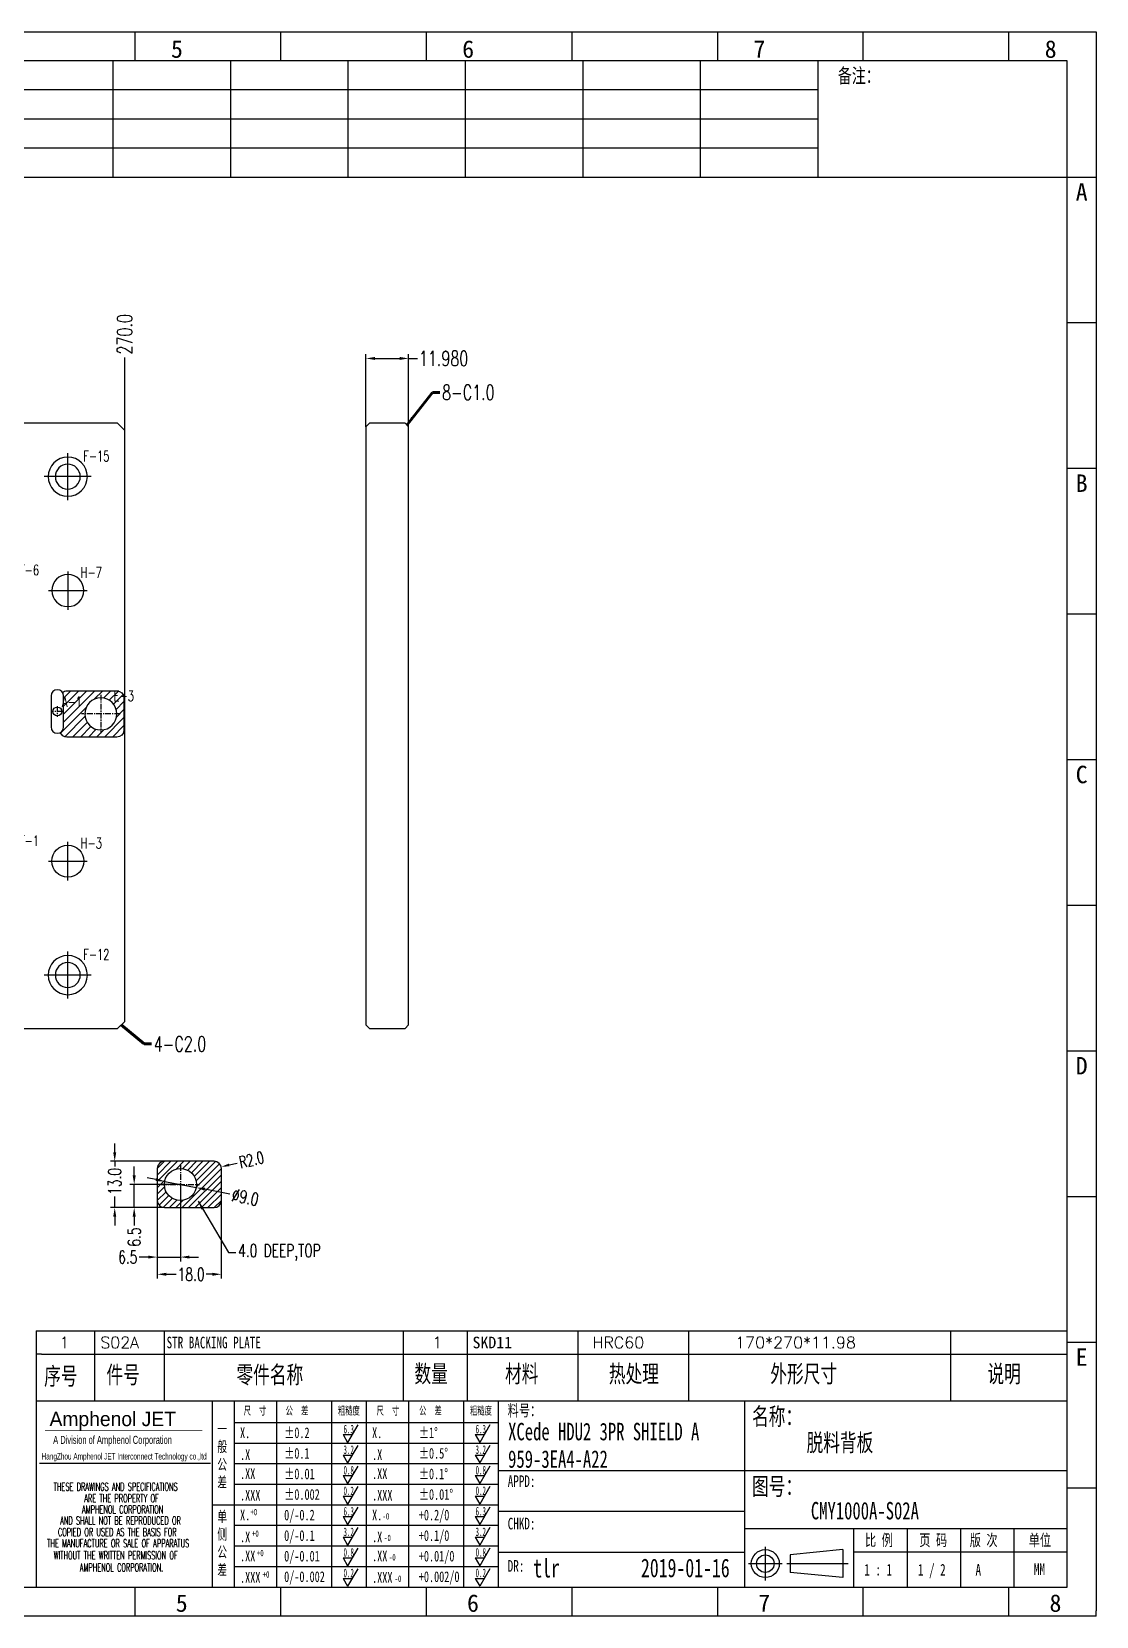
# Model space of a CAD drawing. Header units: millimetres. Extents: x -2852 to 5627, y -2271 to 1849.
# Drawn here: x 3206.9 to 3506, y 354.1 to 799.2 of the extents above; entities that cross this region are included whole.
import ezdxf
from ezdxf.enums import TextEntityAlignment as Align

# ---------------------------------------------------------------- set-up
doc = ezdxf.new("R2010")
doc.units = ezdxf.units.MM
doc.header["$PDSIZE"] = 3
doc.linetypes.add('CENTER', pattern=[50.8, 31.75, -6.35, 6.35, -6.35])
doc.linetypes.add('CENTER2', pattern=[1.125, 0.75, -0.125, 0.125, -0.125])
for name, color, linetype in [('1', 7, 'Continuous'), ('41', 1, 'Continuous'), ('51', 1, 'CENTER2'), ('S02', 17, 'Continuous')]:
    doc.layers.add(name, color=color, linetype=linetype)
doc.styles.add('CH', font='仿宋_GB2312_0.ttf')
doc.styles.add('jet01', font='simplex.shx', dxfattribs={"width": 0.7, "bigfont": 'hztxt.shx'})
doc.styles.add('jet02', font='simplex.shx', dxfattribs={"width": 0.7})
doc.styles.add('SIMPLEX', font='SIMPLEX')
doc.styles.get("Standard").update_dxf_attribs({"font": '仿宋_GB2312_0.ttf', "width": 0.7})
doc.styles.add('TEXTSTYLE_1', font='TRIUMB.TTF')
doc.styles.add('TEXTSTYLE_2', font='TRIUM.TTF')
doc.styles.add('tk', font='', dxfattribs={"width": 0.7})
doc.styles.add('tk 2', font='仿宋_GB2312_0.ttf', dxfattribs={"width": 0.65})
doc.styles.add('tk 4', font='simplex.shx', dxfattribs={"width": 0.65, "bigfont": 'bigfont.shx'})
doc.styles.get('tk').set_extended_font_data('NSimSun')
doc.dimstyles.new('jet02', dxfattribs={"dimtxt": 3.5, "dimasz": 2.1, "dimexe": 1, "dimexo": 0, "dimgap": 0.5, "dimtad": 0, "dimtoh": 1, "dimdec": 3, "dimzin": 9, "dimdsep": 46, "dimtxsty": 'jet02', "dimcen": 0, "dimclrt": 256, "dimazin": 2, "dimtfac": 1, "dimtdec": 3, "dimtofl": 0, "dimtmove": 0, "dimatfit": 1, "dimfxl": 0, "dimarcsym": 0})

# ---------------------------------------------------------------- blocks, each defined once
blk = doc.blocks.new('A3-N')
at = {"layer": '1', "color": 1}
for p, q in [((0, 296.73), (420, 296.73)), ((240, 291.27), (240, 296.73)), ((267.27, 291.27), (267.27, 296.73)), ((294.55, 291.27), (294.55, 296.73)), ((321.82, 291.27), (321.82, 296.73)), ((349.09, 291.27), (349.09, 296.73)), ((376.36, 291.27), (376.36, 296.73)), ((403.64, 291.27), (403.64, 296.73)), ((420, 296.73), (420, 1)), ((420, 269.45), (414.55, 269.45)), ((420, 242.18), (414.55, 242.18)), ((420, 214.91), (414.55, 214.91)), ((420, 187.64), (414.55, 187.64)), ((420, 160.36), (414.55, 160.36)), ((420, 133.09), (414.55, 133.09)), ((420, 105.82), (414.55, 105.82)), ((420, 78.55), (414.55, 78.55)), ((420, 51.27), (414.55, 51.27)), ((222.45, 49.09), (221.45, 49.09)), ((221.45, 49.09), (221.45, 40.36)), ((222.45, 49.09), (414.55, 49.09)), ((232.36, 49.09), (232.36, 40.36)), ((245.45, 49.09), (245.45, 40.36)), ((290.18, 49.09), (290.18, 40.36)), ((302.18, 49.09), (302.18, 40.36)), ((322.91, 49.09), (322.91, 40.36)), ((343.64, 49.09), (343.64, 40.36)), ((392.73, 40.36), (392.73, 49.09)), ((258.55, 40.36), (258.55, 5.44)), ((266.45, 40.36), (266.45, 5.44)), ((276.78, 40.36), (276.78, 5.45)), ((291.18, 40.36), (291.18, 5.45)), ((301.51, 40.37), (301.51, 5.46)), ((308.01, 40.36), (308.01, 5.45)), ((354.09, 40.36), (354.09, 5.45)), ((308.01, 32.39), (258.55, 32.39)), ((308.01, 28.54), (258.55, 28.54)), ((414.55, 27.27), (308.01, 27.27)), ((308.01, 24.69), (258.55, 24.69)), ((420, 24), (414.55, 24)), ((354.09, 19.63), (308.01, 19.63)), ((308.01, 16.99), (258.55, 16.99)), ((414.55, 16.36), (354.09, 16.36)), ((374.55, 16.36), (374.55, 5.45)), ((384.55, 16.36), (384.55, 5.45)), ((394.55, 16.36), (394.55, 5.45)), ((404.55, 16.36), (404.55, 5.45)), ((308.01, 13.14), (258.55, 13.14)), ((308.01, 11.99), (354.09, 11.99)), ((372.51, 12.49), (362.69, 11.5)), ((372.51, 12.49), (372.51, 7.25)), ((414.55, 12), (374.55, 12)), ((308.01, 9.29), (258.55, 9.29)), ((362.69, 11.5), (362.69, 8.23)), ((372.51, 7.25), (362.69, 8.23)), ((240, 0), (240, 5.45)), ((267.27, 0), (267.27, 5.45)), ((294.55, 0), (294.55, 5.45)), ((321.82, 0), (321.82, 5.45)), ((349.09, 0), (349.09, 5.45)), ((376.36, 0), (376.36, 5.45)), ((403.64, 0), (403.64, 5.45)), ((420, 0), (1, 0)), ((420, 0), (420, 1))]:
    blk.add_line(p, q, dxfattribs=at)
at = {"layer": '1'}
for p, q in [((414.55, 278.18), (414.55, 284.73)), ((221.45, 40.36), (221.45, 5.45)), ((221.45, 40.36), (414.55, 40.36)), ((221.45, 40.36), (414.55, 40.36)), ((254.41, 40.36), (254.41, 5.45)), ((283.28, 40.36), (283.28, 5.45)), ((308.01, 36.24), (258.55, 36.24)), ((222.08, 28.67), (254.12, 28.67)), ((308.01, 20.84), (254.41, 20.84))]:
    blk.add_line(p, q, dxfattribs=at)
at = {"layer": '1', "color": 1, "ltscale": 0.05}
for p, q in [((281.68, 35.84), (279.79, 32.56)), ((306.41, 35.84), (304.52, 32.56)), ((278.93, 34.04), (279.79, 32.56)), ((278.93, 34.04), (280.65, 34.04)), ((303.66, 34.05), (304.52, 32.56)), ((303.66, 34.05), (305.38, 34.05)), ((278.93, 30.19), (279.79, 28.71)), ((278.93, 30.19), (280.65, 30.19)), ((281.68, 31.99), (279.79, 28.71)), ((303.66, 30.2), (305.38, 30.2)), ((303.66, 30.2), (304.52, 28.71)), ((306.41, 31.99), (304.52, 28.71)), ((281.68, 28.14), (279.79, 24.86)), ((306.41, 28.14), (304.52, 24.86)), ((278.93, 26.34), (279.79, 24.86)), ((278.93, 26.34), (280.65, 26.34)), ((281.68, 24.29), (279.79, 21.01)), ((303.66, 26.35), (304.52, 24.86)), ((303.66, 26.35), (305.38, 26.35)), ((306.41, 24.29), (304.52, 21.01)), ((278.93, 22.49), (280.65, 22.49)), ((278.93, 22.49), (279.79, 21.01)), ((303.66, 22.5), (305.38, 22.5)), ((303.66, 22.5), (304.52, 21.01)), ((278.93, 18.66), (279.79, 17.17)), ((278.93, 18.66), (280.65, 18.66)), ((281.68, 20.45), (279.79, 17.17)), ((303.66, 18.66), (304.52, 17.18)), ((303.66, 18.66), (305.38, 18.66)), ((306.41, 20.46), (304.52, 17.18)), ((281.68, 16.6), (279.79, 13.32)), ((306.41, 16.61), (304.52, 13.33)), ((278.93, 14.81), (280.65, 14.81)), ((278.93, 14.81), (279.79, 13.32)), ((281.68, 12.75), (279.79, 9.47)), ((303.66, 14.81), (305.38, 14.81)), ((303.66, 14.81), (304.52, 13.33)), ((306.41, 12.76), (304.52, 9.48)), ((278.93, 10.96), (279.79, 9.47)), ((278.93, 10.96), (280.65, 10.96)), ((303.66, 10.96), (304.52, 9.48)), ((303.66, 10.96), (305.38, 10.96)), ((306.41, 8.91), (304.52, 5.63)), ((278.93, 7.11), (279.79, 5.62)), ((278.93, 7.11), (280.65, 7.11)), ((281.68, 8.9), (279.79, 5.62)), ((303.66, 7.11), (305.38, 7.11)), ((303.66, 7.11), (304.52, 5.63))]:
    blk.add_line(p, q, dxfattribs=at)
at = {"layer": '1', "color": 1, "ltscale": 0.1}
for p, q in [((358.01, 13.02), (358.01, 6.71)), ((354.86, 9.87), (361.17, 9.87)), ((362.03, 9.87), (373.54, 9.87))]:
    blk.add_line(p, q, dxfattribs=at)
at = {"layer": '1'}
blk.add_lwpolyline([(221.45, 5.45), (414.55, 5.45), (414.55, 291.27), (5.45, 291.27), (5.45, 5.45), (414.55, 5.45)], dxfattribs=at)
at = {"layer": '1', "color": 7, "linetype": 'Continuous', "const_width": 0.123}
blk.add_lwpolyline([(223.11, 34.74), (252.6, 34.76)], dxfattribs=at)
at = {"layer": '1', "color": 1}
for radius in [2.62, 1.64]:
    blk.add_circle((358.01, 9.87), radius, dxfattribs=at)
at = {"layer": '41'}
for p, q in [((235.82, 291.27), (235.82, 269.45)), ((257.82, 291.27), (257.82, 269.45)), ((279.82, 291.27), (279.82, 269.45)), ((301.82, 291.27), (301.82, 269.45)), ((323.82, 291.27), (323.82, 269.45)), ((345.82, 291.27), (345.82, 269.45)), ((367.82, 291.27), (367.82, 269.45)), ((367.82, 285.82), (5.45, 285.82)), ((367.82, 280.36), (5.45, 280.36)), ((367.82, 274.91), (5.45, 274.91)), ((414.55, 269.45), (5.45, 269.45))]:
    blk.add_line(p, q, dxfattribs=at)
at = {"layer": '1', "color": 1}
for s, p in [('5', (247.82, 295.11)), ('6', (302.36, 295.11)), ('7', (356.91, 295.11)), ('8', (411.45, 295.11)), ('5', (248.72, 4.11)), ('6', (303.26, 4.11)), ('7', (357.81, 4.11)), ('8', (412.35, 4.11))]:
    blk.add_text(s, height=3.27, dxfattribs=at).set_placement(p, align=Align.TOP_CENTER)
at = {"layer": '1', "style": 'tk', "width": 0.7}
blk.add_text('备注：', height=2.727, dxfattribs=at).set_placement((375.51, 288.55), align=Align.MIDDLE)
at = {"layer": '1', "color": 1}
for s, p in [('A', (418.37, 268.36)), ('B', (418.37, 213.82)), ('C', (418.37, 159.27)), ('D', (418.37, 104.73)), ('E', (418.37, 50.18))]:
    blk.add_text(s, height=3.27, dxfattribs=at).set_placement(p, align=Align.TOP_RIGHT)
at = {"layer": '1', "color": 1, "style": 'tk 2', "width": 0.7}
for s, height, p in [('数量', 3.273, (292.3, 43.78)), ('材料', 3.273, (309.27, 43.78)), ('热处理', 3.273, (328.71, 43.78)), ('外形尺寸', 3.273, (358.94, 43.78)), ('说明', 3.273, (399.61, 43.78)), ('序号', 3.273, (222.96, 43.34)), ('件号', 3.273, (234.62, 43.61)), ('零件名称', 3.273, (258.97, 43.61)), ('料号：', 2.182, (309.77, 37.46)), ('名称：', 3.273, (355.52, 35.79)), ('图号：', 3.273, (355.52, 22.7)), ('比 例', 2.182, (376.69, 13.18)), ('页 码', 2.182, (386.85, 13.18)), ('版 次', 2.182, (396.31, 13.18)), ('单位', 2.182, (407.35, 13.18))]:
    blk.add_text(s, height=height, dxfattribs=at).set_placement(p)
at = {"layer": '1', "color": 7, "linetype": 'Continuous', "style": 'TEXTSTYLE_1'}
blk.add_text('Amphenol JET', height=2.7, dxfattribs=at).set_placement((223.96, 35.61))
at = {"layer": '1', "color": 1, "ltscale": 0.05, "style": 'tk 2', "width": 0.5}
for s, p in [('6.3', (279.01, 34.26)), ('6.3', (303.74, 34.27)), ('3.2', (279.01, 30.41)), ('3.2', (303.74, 30.42)), ('0.8', (279.01, 26.56)), ('0.8', (303.74, 26.57)), ('0.2', (279.01, 22.71)), ('0.2', (303.74, 22.72)), ('6.3', (279.01, 18.87)), ('6.3', (303.74, 18.88)), ('3.2', (279.01, 15.02)), ('3.2', (303.74, 15.03)), ('0.8', (279.01, 11.17)), ('0.8', (303.74, 11.18)), ('0.2', (279.01, 7.32)), ('0.2', (303.74, 7.33))]:
    blk.add_text(s, height=1.6, dxfattribs=at).set_placement(p)
at = {"layer": '1', "color": 7, "linetype": 'Continuous'}
for s, height, style, width, p in [('A Division of Amphenol Corporation', 1.5, 'TEXTSTYLE_2', 0.7, (224.64, 32.29)), ('HangZhou Amphenol JET Interconnect Technology co.,ltd ', 1.2, 'TEXTSTYLE_2', 0.6, (222.47, 29.36)), ('THESE DRAWINGS AND SPECIFICATIONS', 1.5, 'tk 4', 0.6, (224.73, 23.52)), ('ARE THE PROPERTY OF', 1.5, 'tk 4', 0.6, (230.45, 21.35)), ('AND SHALL NOT BE REPRODUCED OR', 1.5, 'tk 4', 0.6, (225.95, 17.17)), ('AMPHENOL CORPORATION', 1.5, 'tk 4', 0.6, (230.04, 19.27)), ('COPIED OR USED AS THE BASIS FOR', 1.5, 'tk 4', 0.6, (225.54, 15.02)), ('THE MANUFACTURE OR SALE OF APPARATUS', 1.5, 'tk 4', 0.6, (223.5, 12.92)), ('WITHOUT THE WRITTEN PERMISSION OF', 1.5, 'tk 4', 0.6, (224.73, 10.67)), ('AMPHENOL CORPORATION.', 1.5, 'tk 4', 0.6, (229.63, 8.4))]:
    blk.add_text(s, height=height, dxfattribs=dict(at, style=style, width=width)).set_placement(p)
at = {"layer": '1', "color": 1, "style": 'tk 2', "width": 0.7}
for s, p in [('X.', (259.64, 34.37)), ('%%P0.2', (267.9, 34.37)), ('X.', (284.37, 34.37)), ('%%P1%%D', (293.12, 34.37)), ('.X', (259.64, 30.28)), ('%%P0.1', (267.9, 30.52)), ('.X', (284.37, 30.28)), ('%%P0.5%%D', (293.12, 30.52)), ('.XX', (259.64, 26.71)), ('%%P0.01', (267.9, 26.67)), ('.XX', (284.37, 26.71)), ('%%P0.1%%D', (293.12, 26.67)), ('%%P0.002', (267.9, 22.82)), ('%%P0.01%%D', (293.12, 22.82)), ('.XXX', (259.64, 22.68)), ('.XXX', (284.37, 22.68)), ('X.', (259.64, 18.97)), ('0/-0.2', (267.9, 18.97)), ('X.', (284.37, 18.97)), ('+0.2/0', (293.12, 18.97)), ('.X', (259.64, 14.88)), ('0/-0.1', (267.9, 15.12)), ('.X', (284.37, 14.88)), ('+0.1/0', (293.12, 15.12)), ('.XX', (259.64, 11.31)), ('0/-0.01', (267.9, 11.27)), ('.XX', (284.37, 11.31)), ('+0.01/0', (293.12, 11.27)), ('.XXX', (259.64, 7.28)), ('0/-0.002', (267.9, 7.42)), ('.XXX', (284.37, 7.28)), ('+0.002/0', (293.12, 7.42))]:
    blk.add_text(s, height=2, dxfattribs=at).set_placement(p, align=Align.MIDDLE_LEFT)
at = {"layer": '1', "style": 'tk 2', "width": 0.7}
for s, p in [('APPD:', (309.77, 24.21)), ('CHKD:', (309.77, 16.27)), ('DR:', (309.77, 8.35))]:
    blk.add_text(s, height=2.182, dxfattribs=at).set_placement(p)
at = {"layer": '1', "color": 7, "style": 'tk 2', "width": 0.7}
blk.add_text('MM', height=2.182, dxfattribs=at).set_placement((408.31, 7.75))
at = {"layer": '1', "color": 1, "ltscale": 0.05, "char_height": 1.5, "width": 6.3627, "attachment_point": 1, "style": 'tk 2'}
for s, insert in [('尺  寸', (260.31, 39.25)), ('公  差', (268.17, 39.25)), ('粗糙度', (277.98, 39.25)), ('尺  寸', (285.2, 39.25)), ('公  差', (293.18, 39.25)), ('粗糙度', (302.71, 39.26))]:
    blk.add_mtext(s, dxfattribs=dict(at, insert=insert))
at = {"layer": '1', "ltscale": 0.05, "char_height": 2, "width": 2.5195, "attachment_point": 1, "style": 'tk 2'}
for s, insert in [('一般公差', (255.39, 36.11)), ('单侧公差', (255.39, 19.71))]:
    blk.add_mtext(s, dxfattribs=dict(at, insert=insert))
at = {"layer": '1', "color": 1, "ltscale": 0.05, "char_height": 1.2, "width": 5.1396, "attachment_point": 1, "line_spacing_factor": 0.8, "style": 'tk 2'}
for s, insert in [('+0', (261.58, 20.13)), ('-0', (286.31, 19.33)), ('+0', (261.88, 16.09)), ('-0', (286.61, 15.29)), ('+0', (262.79, 12.45)), ('-0', (287.51, 11.65)), ('+0', (263.87, 8.44)), ('-0', (288.59, 7.64))]:
    blk.add_mtext(s, dxfattribs=dict(at, insert=insert))
at = {"layer": '1', "style": 'tk 2', "width": 0.7}
for tag, p in [('PATR-NO1', (309.84, 32.96)), ('TITLE', (365.74, 30.9)), ('PATR-NO2', (309.84, 27.81)), ('DWG-NO:', (366.54, 18.14))]:
    blk.add_attdef(tag, p, '', height=3.27, dxfattribs=at)
at = {"layer": '1', "color": 1, "style": 'tk 2', "width": 0.7}
for tag, p in [('DRAW', (314.55, 7.27)), ('DATE', (334.72, 7.32))]:
    blk.add_attdef(tag, p, '', height=3.49, dxfattribs=at)
at = {"layer": '1', "style": 'tk 2', "width": 0.7}
for tag, p in [('SCALE', (376.55, 8.73)), ('SHEET', (386.6, 8.72)), ('REV', (397.38, 8.73))]:
    blk.add_attdef(tag, text='', height=2.18, dxfattribs=at).set_placement(p, align=Align.MIDDLE_LEFT)
blk = doc.blocks.new('FB3')
at = {"layer": '1', "color": 1}
for p, q in [((0, 4.36), (193.09, 4.36)), ((0, 4.36), (0, 0)), ((10.91, 4.36), (10.91, 0)), ((24, 4.36), (24, 0)), ((68.73, 4.36), (68.73, 0)), ((80.73, 4.36), (80.73, 0)), ((101.45, 4.36), (101.45, 0)), ((122.18, 4.36), (122.18, 0)), ((171.27, 0), (171.27, 4.36))]:
    blk.add_line(p, q, dxfattribs=at)
at = {"layer": '1'}
for tag, style, p in [('ITEM', 'SIMPLEX', (4.36, 2.18)), ('PARTNO', 'SIMPLEX', (12, 2.18)), ('QTY', 'SIMPLEX', (74.18, 2.18)), ('MATL', 'CH', (81.72, 2.18)), ('FINISH', 'SIMPLEX', (104.17, 2.18)), ('SPEC', 'SIMPLEX', (130.91, 2.18)), ('REMARK', 'SIMPLEX', (174.06, 2.18))]:
    blk.add_attdef(tag, text='', height=2.18, dxfattribs=dict(at, style=style)).set_placement(p, align=Align.MIDDLE_LEFT)
at = {"layer": '1', "style": 'tk', "width": 0.7}
blk.add_attdef('DIE', text='', height=2.18, dxfattribs=at).set_placement((24.43, 2.18), align=Align.MIDDLE_LEFT)
blk = doc.blocks.new('*D4654')
at = {"layer": '41', "color": 0, "lineweight": -2, "ltscale": 0.05}
for p, q in [((430.39, 3715.47), (430.39, 3717.99)), ((445.27, 3712.95), (429.19, 3712.95)), ((430.39, 3712.95), (430.39, 3711.51)), ((444.34, 3699.95), (429.19, 3699.95)), ((430.39, 3699.95), (430.39, 3703.11)), ((430.39, 3697.43), (430.39, 3694.91))]:
    blk.add_line(p, q, dxfattribs=at)
at = {"layer": '41', "color": 0, "ltscale": 0.05}
for points in [[(429.97, 3715.47), (430.81, 3715.47), (430.39, 3712.95)], [(430.81, 3697.43), (429.97, 3697.43), (430.39, 3699.95)]]:
    blk.add_solid(points, dxfattribs=at)
at = {"layer": 'Defpoints', "color": 0, "ltscale": 0.05}
for p in [(430.39, 3712.95), (445.27, 3712.95), (444.34, 3699.95)]:
    blk.add_point(p, dxfattribs=at)
at = {"layer": '41', "ltscale": 0.05, "insert": (430.39, 3707.31), "char_height": 3.6, "attachment_point": 5, "rotation": 90, "style": 'jet02'}
blk.add_mtext('13.0', dxfattribs=at)
blk = doc.blocks.new('S02-CLAMP1')
at = {"layer": 'S02', "color": 6, "linetype": 'CENTER', "ltscale": 0.05}
for p, q in [((0, 5.4), (0, -5.4)), ((5.4, 0), (-5.4, 0))]:
    blk.add_line(p, q, dxfattribs=at)
at = {"layer": 'S02', "linetype": 'Continuous', "ltscale": 0.05}
blk.add_circle((0, 0), 4.5, dxfattribs=at)
blk = doc.blocks.new('*D4655')
at = {"layer": '41', "color": 0, "lineweight": -2, "ltscale": 0.05}
for p, q in [((441.96, 3707.81), (439.49, 3708.3)), ((444.43, 3707.32), (453.26, 3705.58)), ((462.76, 3703.71), (455.73, 3705.09))]:
    blk.add_line(p, q, dxfattribs=at)
at = {"layer": '41', "color": 0, "ltscale": 0.05}
for points in [[(441.88, 3707.4), (442.04, 3708.22), (444.43, 3707.32)], [(455.81, 3705.5), (455.65, 3704.68), (453.26, 3705.58)]]:
    blk.add_solid(points, dxfattribs=at)
at = {"layer": 'Defpoints', "color": 0, "ltscale": 0.05}
for p in [(444.43, 3707.32), (453.26, 3705.58)]:
    blk.add_point(p, dxfattribs=at)
at = {"layer": '41', "ltscale": 0.05, "insert": (467.06, 3702.86), "char_height": 3.6, "attachment_point": 5, "rotation": 348.8405, "style": 'jet02'}
blk.add_mtext('∅9.0', dxfattribs=at)
blk = doc.blocks.new('*D4656')
at = {"layer": '41', "color": 0, "lineweight": -2, "ltscale": 0.05}
for p, q in [((442.34, 3701.95), (442.34, 3680.02)), ((460.34, 3701.95), (460.34, 3680.02)), ((444.86, 3681.22), (447.66, 3681.22)), ((457.82, 3681.22), (456.06, 3681.22))]:
    blk.add_line(p, q, dxfattribs=at)
at = {"layer": '41', "color": 0, "ltscale": 0.05}
for points in [[(444.86, 3681.64), (444.86, 3680.8), (442.34, 3681.22)], [(457.82, 3680.8), (457.82, 3681.64), (460.34, 3681.22)]]:
    blk.add_solid(points, dxfattribs=at)
at = {"layer": 'Defpoints', "color": 0, "ltscale": 0.05}
for p in [(442.34, 3701.95), (460.34, 3701.95), (460.34, 3681.22)]:
    blk.add_point(p, dxfattribs=at)
at = {"layer": '41', "ltscale": 0.05, "insert": (451.86, 3681.22), "char_height": 3.6, "attachment_point": 5, "style": 'jet02'}
blk.add_mtext('18.0', dxfattribs=at)
blk = doc.blocks.new('*D4657')
at = {"layer": '41', "color": 0, "lineweight": -2, "ltscale": 0.05}
for p, q in [((448.84, 3706.45), (448.84, 3684.85)), ((442.34, 3701.95), (442.34, 3684.85)), ((439.82, 3686.05), (437.3, 3686.05)), ((442.34, 3686.05), (448.84, 3686.05)), ((451.36, 3686.05), (453.88, 3686.05))]:
    blk.add_line(p, q, dxfattribs=at)
at = {"layer": '41', "color": 0, "ltscale": 0.05}
for points in [[(439.82, 3685.63), (439.82, 3686.47), (442.34, 3686.05)], [(451.36, 3686.47), (451.36, 3685.63), (448.84, 3686.05)]]:
    blk.add_solid(points, dxfattribs=at)
at = {"layer": 'Defpoints', "color": 0, "ltscale": 0.05}
for p in [(448.84, 3706.45), (442.34, 3701.95), (448.84, 3686.05)]:
    blk.add_point(p, dxfattribs=at)
at = {"layer": '41', "ltscale": 0.05, "insert": (434.06, 3686.05), "char_height": 3.6, "attachment_point": 5, "style": 'jet02'}
blk.add_mtext('6.5', dxfattribs=at)
blk = doc.blocks.new('*D4658')
at = {"layer": '41', "color": 0, "lineweight": -2, "ltscale": 0.05}
for p, q in [((435.86, 3708.97), (435.86, 3711.49)), ((448.84, 3706.45), (434.66, 3706.45)), ((435.86, 3699.95), (435.86, 3706.45)), ((444.34, 3699.95), (434.66, 3699.95)), ((435.86, 3697.43), (435.86, 3694.91))]:
    blk.add_line(p, q, dxfattribs=at)
at = {"layer": '41', "color": 0, "ltscale": 0.05}
for points in [[(435.44, 3708.97), (436.28, 3708.97), (435.86, 3706.45)], [(436.28, 3697.43), (435.44, 3697.43), (435.86, 3699.95)]]:
    blk.add_solid(points, dxfattribs=at)
at = {"layer": 'Defpoints', "color": 0, "ltscale": 0.05}
for p in [(435.86, 3706.45), (448.84, 3706.45), (444.34, 3699.95)]:
    blk.add_point(p, dxfattribs=at)
at = {"layer": '41', "ltscale": 0.05, "insert": (435.86, 3691.67), "char_height": 3.6, "attachment_point": 5, "rotation": 90, "style": 'jet02'}
blk.add_mtext('6.5', dxfattribs=at)
blk = doc.blocks.new('*D4659')
at = {"layer": '41', "color": 0, "lineweight": -2, "ltscale": 0.05}
blk.add_line((462.54, 3711.92), (464.79, 3712.44), dxfattribs=at)
at = {"layer": '41', "color": 0, "ltscale": 0.05}
blk.add_solid([(462.46, 3712.3), (462.63, 3711.55), (460.29, 3711.4)], dxfattribs=at)
at = {"layer": 'Defpoints', "color": 0, "ltscale": 0.05}
for p in [(458.34, 3710.95), (460.29, 3711.4)]:
    blk.add_point(p, dxfattribs=at)
at = {"layer": '41', "ltscale": 0.05, "insert": (468.81, 3713.37), "char_height": 3.3, "attachment_point": 5, "rotation": 13.0263, "style": 'jet02'}
blk.add_mtext('R2.0', dxfattribs=at)
blk = doc.blocks.new('S02-DISK30')
at = {"layer": 'S02', "color": 6, "linetype": 'CENTER'}
for p, q in [((0, 5.4), (0, -5.4)), ((5.4, 0), (-5.4, 0))]:
    blk.add_line(p, q, dxfattribs=at)
at = {"layer": 'S02', "linetype": 'Continuous'}
blk.add_circle((0, 0), 4.5, dxfattribs=at)
blk = doc.blocks.new('S02-M6')
at = {"layer": 'S02', "color": 6, "linetype": 'CENTER'}
for p, q in [((0, 6.6), (0, -6.6)), ((6.6, 0), (-6.6, 0))]:
    blk.add_line(p, q, dxfattribs=at)
at = {"layer": 'S02', "linetype": 'Continuous'}
for radius in [5.5, 3.5]:
    blk.add_circle((0, 0), radius, dxfattribs=at)
blk = doc.blocks.new('WCS')
at = {"layer": '1', "color": 6, "linetype": 'CENTER', "ltscale": 0.05}
for p, q in [((1.5, 0), (-1.5, 0)), ((0, 1.5), (0, -1.5))]:
    blk.add_line(p, q, dxfattribs=at)
at = {"layer": '1', "linetype": 'Continuous', "ltscale": 0.05}
blk.add_circle((0, 0), 1.25, dxfattribs=at)
blk = doc.blocks.new('*D4688')
at = {"layer": '41', "ltscale": 0.05}
blk.add_line((433.21, 3918.26), (433.21, 3938.77), dxfattribs=at)
at = {"layer": 'Defpoints', "color": 0, "ltscale": 0.05}
for p in [(433.21, 3938.77), (163.21, 3920.26), (433.21, 3918.26)]:
    blk.add_point(p, dxfattribs=at)
at = {"layer": '41', "ltscale": 0.05, "insert": (433.21, 3945.25), "char_height": 4.2, "attachment_point": 5, "rotation": 90, "style": 'jet02'}
blk.add_mtext('270.0', dxfattribs=at)
blk = doc.blocks.new('*D4689')
at = {"layer": '41', "ltscale": 0.05}
for p, q in [((500.96, 3919.26), (500.96, 3939.66)), ((512.94, 3919.26), (512.94, 3939.66)), ((503.48, 3938.46), (510.42, 3938.46)), ((512.94, 3938.46), (515.46, 3938.46))]:
    blk.add_line(p, q, dxfattribs=at)
for points in [[(503.48, 3938.88), (503.48, 3938.04), (500.96, 3938.46)], [(510.42, 3938.04), (510.42, 3938.88), (512.94, 3938.46)]]:
    blk.add_solid(points, dxfattribs=at)
at = {"layer": 'Defpoints', "color": 0, "ltscale": 0.05}
for p in [(512.94, 3938.46), (500.96, 3919.26), (512.94, 3919.26)]:
    blk.add_point(p, dxfattribs=at)
at = {"layer": '41', "ltscale": 0.05, "insert": (522.78, 3938.46), "char_height": 4.2, "attachment_point": 5, "style": 'jet02'}
blk.add_mtext('11.980', dxfattribs=at)

msp = doc.modelspace()

# ---------------------------------------------------------------- hatches: boundary and pattern name
at = {"layer": '41', "ltscale": 0.05}
h = msp.add_hatch(dxfattribs=at)
h.set_pattern_fill('ANSI31', color=256, scale=0.5, style=0)
h.set_pattern_definition([(45, (-3664.3882, 2826.5517), (-1.122532, 1.122532), [])])
h.paths.add_polyline_path([(2985.2159, 617.3475), (2985.2159, 623.5425, -0.41421356), (2985.7159, 624.0425), (2988.7159, 624.0425), (2988.7159, 624.9925, 0.41421356), (2986.7159, 626.9925), (2972.7159, 626.9925, 0.41421356), (2970.7159, 624.9925), (2970.7159, 615.9925, 0.41421356), (2972.7159, 613.9925), (2986.7159, 613.9925, 0.41421356), (2988.7159, 615.9925), (2988.7159, 616.8475), (2985.7159, 616.8475, -0.41421356)])
h.paths.add_polyline_path([(2972.7159, 620.4925, -1), (2981.7159, 620.4925, -1)], flags=16)
h.paths.add_polyline_path([(3019.9659, 628.7925, 0.41421356), (3017.9659, 630.7925), (3003.9659, 630.7925, 0.41421356), (3001.9659, 628.7925), (3001.9659, 624.0425), (3004.5659, 624.0425, -0.41421356), (3005.0659, 623.5425), (3005.0659, 617.7925), (3017.9659, 617.7925, 0.41421356), (3019.9659, 619.7925)])
h.paths.add_polyline_path([(3017.9659, 624.2925, -1), (3008.9659, 624.2925, -1)], flags=16)
h.paths.add_polyline_path([(3022.5659, 610.8283, -0.19891237), (3022.8588, 611.5354), (3023.2568, 611.9333, 0.02389982), (3023.0659, 611.9425), (3009.0659, 611.9425, 0.41421356), (3007.0659, 609.9425), (3007.0659, 600.9425, 0.41421356), (3009.0659, 598.9425), (3022.5659, 598.9425)])
h.paths.add_polyline_path([(3009.0659, 605.4425, -1), (3018.0659, 605.4425, -1)], flags=16)
h.paths.add_polyline_path([(3019.9659, 588.6925, 0.41421356), (3017.9659, 590.6925), (3005.0659, 590.6925), (3005.0659, 584.9425, -0.41421356), (3004.5659, 584.4425), (3001.9659, 584.4425), (3001.9659, 579.6925, 0.41421356), (3003.9659, 577.6925), (3017.9659, 577.6925, 0.41421356), (3019.9659, 579.6925)])
h.paths.add_polyline_path([(3008.9659, 584.1925, -1), (3017.9659, 584.1925, -1)], flags=16)
h.paths.add_polyline_path([(2988.7159, 583.4925), (2988.7159, 584.4425), (2985.7159, 584.4425, -0.41421356), (2985.2159, 584.9425), (2985.2159, 591.1375, -0.41421356), (2985.7159, 591.6375), (2988.7159, 591.6375), (2988.7159, 592.4925, 0.41421356), (2986.7159, 594.4925), (2972.7159, 594.4925, 0.41421356), (2970.7159, 592.4925), (2970.7159, 583.4925, 0.41421356), (2972.7159, 581.4925), (2986.7159, 581.4925, 0.41421356)])
h.paths.add_polyline_path([(2972.7159, 587.9925, -1), (2981.7159, 587.9925, -1)], flags=16)
h.paths.add_polyline_path([(3052.0659, 613.8425, 0.41421356), (3050.0659, 615.8425), (3036.0659, 615.8425, 0.41421356), (3034.0659, 613.8425), (3034.0659, 604.8425, 0.41421356), (3036.0659, 602.8425), (3050.0659, 602.8425, 0.41421356), (3052.0659, 604.8425)])
h.paths.add_polyline_path([(3050.0659, 609.3425, -1), (3041.0659, 609.3425, -1)], flags=16)
h.paths.add_polyline_path([(3061.8159, 632.2425, 0.41421356), (3059.8159, 634.2425), (3050.8159, 634.2425, 0.41421356), (3048.8159, 632.2425), (3048.8159, 618.2425, 0.41421356), (3050.8159, 616.2425), (3053.6559, 616.2425), (3053.6559, 616.5425, -0.41421356), (3054.1559, 617.0425), (3057.1559, 617.0425, -0.41421356), (3057.6559, 616.5425), (3057.6559, 616.2425), (3059.8159, 616.2425, 0.41421356), (3061.8159, 618.2425)])
h.paths.add_polyline_path([(3050.8159, 627.7425, -1), (3059.8159, 627.7425, -1)], flags=16)
h.paths.add_polyline_path([(3114.1659, 632.0425, 0.41421356), (3112.1659, 634.0425), (3103.1659, 634.0425, 0.41421356), (3101.1659, 632.0425), (3101.1659, 618.0425, 0.41421356), (3103.1659, 616.0425), (3103.4659, 616.0425), (3103.4659, 617.0425, -0.41421356), (3104.2659, 617.8425), (3110.3659, 617.8425, -0.41421356), (3111.1659, 617.0425), (3111.1659, 616.0425), (3112.1659, 616.0425, 0.41421356), (3114.1659, 618.0425)])
h.paths.add_polyline_path([(3103.1659, 627.5425, -1), (3112.1659, 627.5425, -1)], flags=16)
h.paths.add_polyline_path([(3114.1659, 596.2425, 0.41421356), (3112.1659, 598.2425), (3111.1659, 598.2425), (3111.1659, 597.8865, -0.41421356), (3110.3659, 597.0865), (3104.2659, 597.0865, -0.41421356), (3103.4659, 597.8865), (3103.4659, 598.2425), (3103.1659, 598.2425, 0.41421356), (3101.1659, 596.2425), (3101.1659, 582.2425, 0.41421356), (3103.1659, 580.2425), (3112.1659, 580.2425, 0.41421356), (3114.1659, 582.2425)])
h.paths.add_polyline_path([(3112.1659, 586.7425, -1), (3103.1659, 586.7425, -1)], flags=16)
h.paths.add_polyline_path([(3144.0859, 595.4425), (3144.0859, 596.1925), (3142.2859, 596.1925, -0.41421356), (3141.7859, 596.6925), (3141.7859, 603.1925, -0.41421356), (3142.2859, 603.6925), (3144.0859, 603.6925), (3144.0859, 604.4425, 0.41421356), (3142.0859, 606.4425), (3128.0859, 606.4425, 0.41421356), (3126.0859, 604.4425), (3126.0859, 595.4425, 0.41421356), (3128.0859, 593.4425), (3142.0859, 593.4425, 0.41421356)])
h.paths.add_polyline_path([(3128.0859, 599.9425, -1), (3137.0859, 599.9425, -1)], flags=16)
h.paths.add_polyline_path([(3180.0909, 598.3425), (3177.4909, 598.3425, -0.41421356), (3176.9909, 598.8425), (3176.9909, 601.0425, -0.41421356), (3177.4909, 601.5425), (3180.0909, 601.5425), (3180.0909, 604.4425, 0.41421356), (3178.0909, 606.4425), (3164.0909, 606.4425, 0.41421356), (3162.0909, 604.4425), (3162.0909, 595.4425, 0.41421356), (3164.0909, 593.4425), (3178.0909, 593.4425, 0.41421356), (3180.0909, 595.4425)])
h.paths.add_polyline_path([(3173.0909, 599.9425, -1), (3164.0909, 599.9425, -1)], flags=16)
h.paths.add_polyline_path([(3232.8359, 603.0925), (3232.8359, 612.0925, 0.41421356), (3230.8359, 614.0925), (3216.8359, 614.0925, 0.17451302), (3215.5611, 613.6336, -0.15166251), (3215.8688, 612.6425), (3215.8688, 603.9425, -0.27438384), (3214.9573, 602.4064, 0.31499965), (3216.8359, 601.0925), (3230.8359, 601.0925, 0.41421356)])
h.paths.add_polyline_path([(3221.8359, 607.5925, -1), (3230.8359, 607.5925, -1)], flags=16)
h.paths.add_polyline_path([(2980.0787, 623.3552), (2988.9967, 623.3552), (2988.9967, 627.7652), (2980.0787, 627.7652)], flags=9)
h.paths.add_polyline_path([(3016.3287, 627.1552), (3025.1487, 627.1552), (3025.1487, 631.5652), (3016.3287, 631.5652)], flags=9)
h.paths.add_polyline_path([(3016.4287, 608.3052), (3023.5827, 608.3052), (3023.5827, 612.7152), (3016.4287, 612.7152)], flags=9)
h.paths.add_polyline_path([(3016.3287, 587.0552), (3024.2667, 587.0552), (3024.2667, 591.4652), (3016.3287, 591.4652)], flags=9)
h.paths.add_polyline_path([(2980.0787, 590.8552), (2988.8987, 590.8552), (2988.8987, 595.2652), (2980.0787, 595.2652)], flags=9)
h.paths.add_polyline_path([(3048.4287, 612.2052), (3057.2487, 612.2052), (3057.2487, 616.6152), (3048.4287, 616.6152)], flags=9)
h.paths.add_polyline_path([(3058.1787, 630.6052), (3065.4307, 630.6052), (3065.4307, 635.0152), (3058.1787, 635.0152)], flags=9)
h.paths.add_polyline_path([(3110.5287, 630.4052), (3117.8787, 630.4052), (3117.8787, 634.8152), (3110.5287, 634.8152)], flags=9)
h.paths.add_polyline_path([(3110.5287, 589.6052), (3117.7807, 589.6052), (3117.7807, 594.0152), (3110.5287, 594.0152)], flags=9)
h.paths.add_polyline_path([(3135.4487, 602.8052), (3144.1707, 602.8052), (3144.1707, 607.2152), (3135.4487, 607.2152)], flags=9)
h.paths.add_polyline_path([(3171.4537, 602.8052), (3180.2737, 602.8052), (3180.2737, 607.2152), (3171.4537, 607.2152)], flags=9)
h.paths.add_polyline_path([(3214.6835, 608.8571), (3221.3475, 608.8571), (3221.3475, 613.2671), (3214.6835, 613.2671)], flags=9)
h.paths.add_polyline_path([(3229.1987, 610.4552), (3236.4507, 610.4552), (3236.4507, 614.8652), (3229.1987, 614.8652)], flags=9)
h = msp.add_hatch(dxfattribs=at)
h.set_pattern_fill('ANSI31', color=256, scale=0.4, style=0)
h.set_pattern_definition([(45, (-3664.3882, 2826.5517), (-0.89802561, 0.89802561), [])])
h.paths.add_polyline_path([(3244.1994, 481.9371, 0.41421356), (3242.1994, 479.9371), (3242.1994, 470.9371, 0.41421356), (3244.1994, 468.9371), (3258.1994, 468.9371, 0.41421356), (3260.1994, 470.9371), (3260.1994, 479.9371, 0.41421356), (3258.1994, 481.9371)])
h.paths.add_polyline_path([(3253.1994, 475.4371, -1), (3244.1994, 475.4371, -1)], flags=16)

# ---------------------------------------------------------------- linework, layer by layer
at = {"layer": 'S02'}
for p, q in [((3258.1994, 481.9371), (3244.1994, 481.9371)), ((3242.1994, 479.9371), (3242.1994, 470.9371)), ((3260.1994, 470.9371), (3260.1994, 479.9371)), ((3244.1994, 468.9371), (3258.1994, 468.9371))]:
    msp.add_line(p, q, dxfattribs=at)
at = {"layer": 'S02', "ltscale": 0.05}
for points in [[(3231.0659, 519.2425), (3233.0659, 521.2425), (3233.0659, 687.2425), (3231.0659, 689.2425), (2965.0659, 689.2425), (2963.0659, 687.2425), (2963.0659, 521.2425), (2965.0659, 519.2425)], [(3300.8171, 520.2425), (3301.8171, 519.2425), (3311.7971, 519.2425), (3312.7971, 520.2425), (3312.7971, 688.2425), (3311.7971, 689.2425), (3301.8171, 689.2425), (3300.8171, 688.2425)]]:
    msp.add_lwpolyline(points, close=True, dxfattribs=at)
msp.add_lwpolyline([(3212.3688, 603.9425, 1), (3215.8688, 603.9425), (3215.8688, 612.6425, 1), (3212.3688, 612.6425)], format="xyb", close=True, dxfattribs=at)
at = {"layer": 'S02'}
msp.add_lwpolyline([(3215.5611, 613.6336, -0.17451302), (3216.8359, 614.0925), (3230.8359, 614.0925, -0.41421356), (3232.8359, 612.0925), (3232.8359, 603.0925, -0.41421356), (3230.8359, 601.0925), (3216.8359, 601.0925, -0.31499965), (3214.9573, 602.4064, -0.31499965)], format="xyb", dxfattribs=at)
for centre, start, end in [((3244.1994, 479.9371), 90, 180), ((3258.1994, 479.9371), 0, 90), ((3244.1994, 470.9371), 180, 270), ((3258.1994, 470.9371), 270, 0)]:
    msp.add_arc(centre, 2, start, end, dxfattribs=at)

# ---------------------------------------------------------------- block references
at = {"layer": '1', "ltscale": 0.05, "xscale": 1.5, "yscale": 1.5, "zscale": 1.5}
for name, p, values in [('A3-N', (2875.9942, 354.1358), {'DWG-NO:': 'CMY1000A-S02A', 'TITLE': '脱料背板', 'REV': 'A', 'SHEET': '1 / 2', 'DRAW': 'tlr', 'DATE': '2019-01-16', 'PATR-NO1': 'XCede HDU2 3PR SHIELD A', 'PATR-NO2': '959-3EA4-A22', 'SCALE': '1 : 1'}), ('FB3', (3208.176, 427.7722), {'PARTNO': 'S02A', 'ITEM': '1', 'DIE': 'STR BACKING PLATE', 'QTY': '1', 'MATL': 'SKD11', 'FINISH': 'HRC60', 'SPEC': '170*270*11.98'})]:
    msp.add_blockref(name, p, dxfattribs=at).add_auto_attribs(values)
at = {"layer": '51', "ltscale": 0.05}
msp.add_blockref('WCS', (3214.1188, 608.2925), dxfattribs=at)
at = {"layer": 'S02', "extrusion": (0, 0, -1), "zscale": -1}
for name, p, rotation in [('S02-M6', (-3217.0659, 674.2425), 180), ('S02-CLAMP1', (-3226.3359, 607.5925), 90), ('S02-M6', (-3217.0659, 534.2425), 180)]:
    msp.add_blockref(name, p, dxfattribs=dict(at, rotation=rotation))
msp.add_blockref('S02-DISK30', (-3217.0659, 642.2425), dxfattribs=at)
at = {"layer": 'S02'}
for name, p, rotation in [('S02-DISK30', (3217.0659, 566.2425), 180), ('S02-CLAMP1', (3248.6994, 475.4371), 90)]:
    msp.add_blockref(name, p, dxfattribs=dict(at, rotation=rotation))

# ---------------------------------------------------------------- texts
at = {"layer": '41', "ltscale": 0.05, "style": 'jet01', "width": 0.7}
for s, p in [('F-15', (3221.3708, 678.5473)), ('F-6', (3203.3708, 646.5473)), ('H-7', (3220.6637, 645.8402)), ('A-1', (3215.4185, 609.5921)), ('E-3', (3229.9337, 611.1902)), ('F-1', (3203.3708, 570.5473)), ('H-3', (3220.6637, 569.8402)), ('F-12', (3221.3708, 538.5473))]:
    msp.add_text(s, height=2.94, dxfattribs=at).set_placement(p)
at = {"layer": '41', "ltscale": 0.05, "attachment_point": 4, "style": 'jet02'}
for s, insert, char_height in [('8-C1.0', (3322.2153, 697.9156), 4.2), ('4-C2.0', (3241.2173, 514.9059), 4.2), ('4.0 DEEP,TOP', (3264.9091, 456.312), 3.6)]:
    msp.add_mtext(s, dxfattribs=dict(at, insert=insert, char_height=char_height))

# ---------------------------------------------------------------- dimensions: what is measured, and where the dimension line sits
at = {"layer": '41', "ltscale": 0.05}
dim = msp.add_ordinate_dim(feature_location=(3233.0659, 687.2425), offset=(0, 20.5147), dtype=1, origin=(2963.0659, 689.2425), dimstyle='jet02', override={"dimscale": 1.2, "dimtoh": 0, "dimdec": 1, "dimzin": 1, "dimclrd": 256, "dimclre": 256, "dimadec": 1, "dimazin": 0, "dimatfit": 3, "dimlwd": 65535, "dimlwe": 65535}, dxfattribs=at)
dim.commit()
dim.dimension.update_dxf_attribs({"geometry": '*D4688', "text_midpoint": (3233.0659, 714.2372), "insert": (2799.8548, -3231.0141)})
dim = msp.add_linear_dim(base=(3312.7971, 707.4415), p1=(3300.8171, 688.2425), p2=(3312.7971, 688.2425), dimstyle='jet02', override={"dimscale": 1.2, "dimtoh": 0, "dimzin": 1, "dimclrd": 256, "dimclre": 256, "dimadec": 3, "dimazin": 0, "dimatfit": 3, "dimlwd": 65535, "dimlwe": 65535}, dxfattribs=at)
dim.commit()
dim.dimension.update_dxf_attribs({"geometry": '*D4689', "text_midpoint": (3322.6371, 707.4415), "insert": (2799.8548, -3231.0141)})
for base, p2, picture, middle in [((3230.2426, 481.9371), (3245.1272, 481.9371), '*D4654', (3230.2426, 476.2988)), ((3235.7118, 475.4371), (3248.6994, 475.4371), '*D4658', (3235.7118, 460.6571))]:
    dim = msp.add_linear_dim(base=base, p1=(3244.1994, 468.9371), p2=p2, angle=90, dimstyle='jet02', override={"dimscale": 1.2, "dimtxt": 3, "dimtoh": 0, "dimdec": 1, "dimzin": 1, "dimadec": 1, "dimazin": 0, "dimtdec": 1, "dimtofl": 1, "dimatfit": 3}, dxfattribs=at)
    dim.commit()
    dim.dimension.update_dxf_attribs({"geometry": picture, "text_midpoint": middle, "dimtype": 160, "insert": (2799.8548, -3231.0141)})
dim = msp.add_radius_dim(center=(3258.1994, 479.9371), mpoint=(3260.148, 480.3879), dimstyle='jet02', override={"dimscale": 1.1, "dimtxt": 3, "dimtoh": 0, "dimdec": 1, "dimzin": 1, "dimadec": 1, "dimazin": 0, "dimtdec": 1, "dimatfit": 3}, dxfattribs=at)
dim.commit()
dim.dimension.update_dxf_attribs({"geometry": '*D4659', "text_midpoint": (3268.6679, 482.359), "insert": (2799.8548, -3231.0141)})
dim = msp.add_diameter_dim_2p(p1=(3244.2845, 476.308), p2=(3253.1143, 474.5661), dimstyle='jet02', override={"dimscale": 1.2, "dimtxt": 3, "dimtoh": 0, "dimdec": 1, "dimzin": 1, "dimadec": 1, "dimazin": 0, "dimtdec": 1, "dimtofl": 1, "dimatfit": 3}, dxfattribs=at)
dim.commit()
dim.dimension.update_dxf_attribs({"geometry": '*D4655', "text_midpoint": (3266.9145, 471.8437), "dimtype": 163, "insert": (2799.8548, -3231.0141)})
for base, p2, picture, middle in [((3248.6994, 455.0376), (3248.6994, 475.4371), '*D4657', (3233.9194, 455.0376)), ((3260.1994, 450.209), (3260.1994, 470.9371), '*D4656', (3251.71, 450.209))]:
    dim = msp.add_linear_dim(base=base, p1=(3242.1994, 470.9371), p2=p2, dimstyle='jet02', override={"dimscale": 1.2, "dimtxt": 3, "dimtoh": 0, "dimdec": 1, "dimzin": 1, "dimadec": 1, "dimazin": 0, "dimtdec": 1, "dimtofl": 1, "dimatfit": 3}, dxfattribs=at)
    dim.commit()
    dim.dimension.update_dxf_attribs({"geometry": picture, "text_midpoint": middle, "dimtype": 160, "insert": (2799.8548, -3231.0141)})

# ---------------------------------------------------------------- leaders
at = {"layer": '41', "ltscale": 0.05, "annotation_type": 0, "has_hookline": 1, "hookline_direction": 0}
for points, override, text_width in [([(3312.2971, 688.7425), (3319.5153, 697.9156), (3321.6153, 697.9156)], {"dimscale": 1.2, "dimtoh": 0, "dimdec": 1, "dimzin": 1, "dimclrd": 256, "dimclre": 256, "dimadec": 1, "dimazin": 0, "dimatfit": 3, "dimlwd": 65535, "dimlwe": 65535}, 14.98), ([(3232.0659, 520.2425), (3238.5173, 514.9059), (3240.6173, 514.9059)], {"dimscale": 1.2, "dimtoh": 0, "dimdec": 1, "dimzin": 1, "dimclrd": 256, "dimclre": 256, "dimadec": 1, "dimazin": 0, "dimatfit": 3, "dimlwd": 65535, "dimlwe": 65535}, 15.54), ([(3253.6941, 470.7428), (3262.2091, 456.312), (3264.3091, 456.312)], {"dimscale": 1.2, "dimtxt": 3, "dimtoh": 0, "dimdec": 1, "dimzin": 1, "dimadec": 1, "dimazin": 0, "dimtdec": 1, "dimtofl": 1, "dimatfit": 3}, 25.56)]:
    msp.add_leader(points, dimstyle='jet02', override=override, dxfattribs=dict(at, text_width=text_width))

doc.saveas('drawing.dxf')
